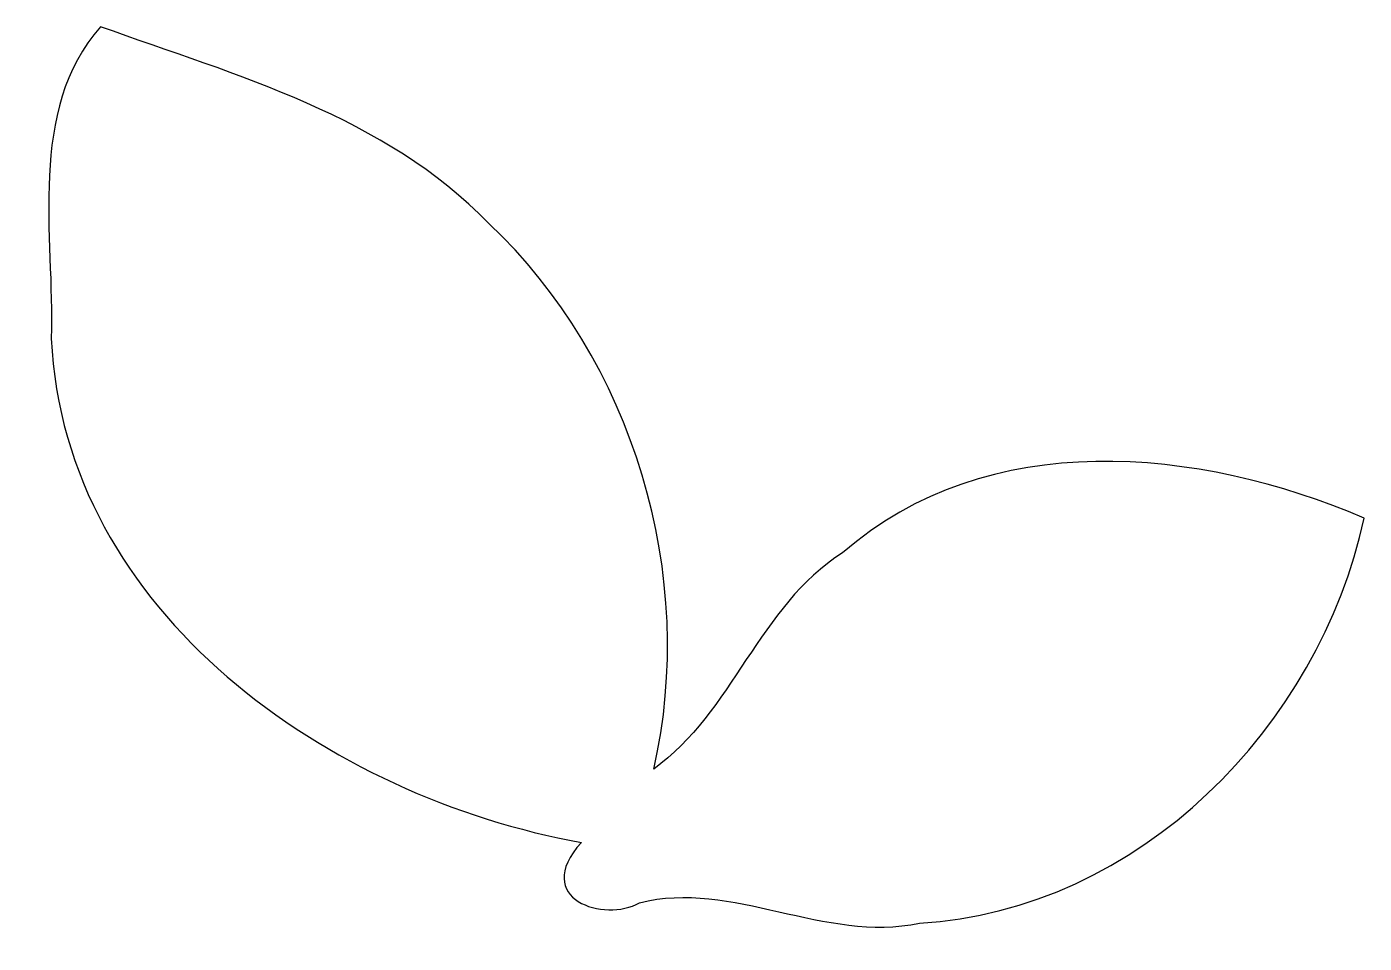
# Model space of a CAD drawing. Header units: centimetres. Extents: x -6.4 to 6.4, y -8.8 to 8.8.
# Drawn here: x -4.391 to -3.1, y -2.595 to -1.71 of the extents above; entities that cross this region are included whole.
import ezdxf

# ---------------------------------------------------------------- set-up
doc = ezdxf.new("R2010")
doc.units = ezdxf.units.CM
doc.header["$MEASUREMENT"] = 0
doc.layers.add('Camada 1', color=7, linetype='Continuous')

msp = doc.modelspace()

# ---------------------------------------------------------------- linework, layer by layer
at = {"layer": 'Camada 1'}
msp.add_open_spline([(-4.36774, -2.01048), (-4.36457, -1.91135), (-4.39137, -1.79034), (-4.32011, -1.70956), (-4.32011, -1.70956), (-4.18853, -1.75682), (-4.04566, -1.79563), (-3.94511, -1.89971), (-3.94511, -1.89971), (-3.80576, -2.03059), (-3.74297, -2.24084), (-3.786, -2.42639), (-3.786, -2.42639), (-3.70945, -2.37172), (-3.68477, -2.26905), (-3.60362, -2.21755), (-3.60362, -2.21755), (-3.46357, -2.09549), (-3.25966, -2.11561), (-3.09986, -2.18405), (-3.09986, -2.18405), (-3.14359, -2.38512), (-3.31716, -2.56292), (-3.52918, -2.57527), (-3.52918, -2.57527), (-3.62091, -2.59467), (-3.71016, -2.53293), (-3.79976, -2.55551), (-3.79976, -2.55551), (-3.83292, -2.57527), (-3.90525, -2.55198), (-3.85585, -2.49731), (-3.85585, -2.49731), (-4.09821, -2.45356), (-4.35504, -2.27646), (-4.36774, -2.01048)], degree=3, knots=[0, 0, 0, 0, 0.1, 0.1, 0.1, 0.1, 0.2, 0.2, 0.2, 0.2, 0.3, 0.3, 0.3, 0.3, 0.4, 0.4, 0.4, 0.4, 0.5, 0.5, 0.5, 0.5, 0.6, 0.6, 0.6, 0.6, 0.7, 0.7, 0.7, 0.7, 0.8, 0.8, 0.8, 0.8, 1, 1, 1, 1], dxfattribs=at)

doc.saveas('drawing.dxf')
